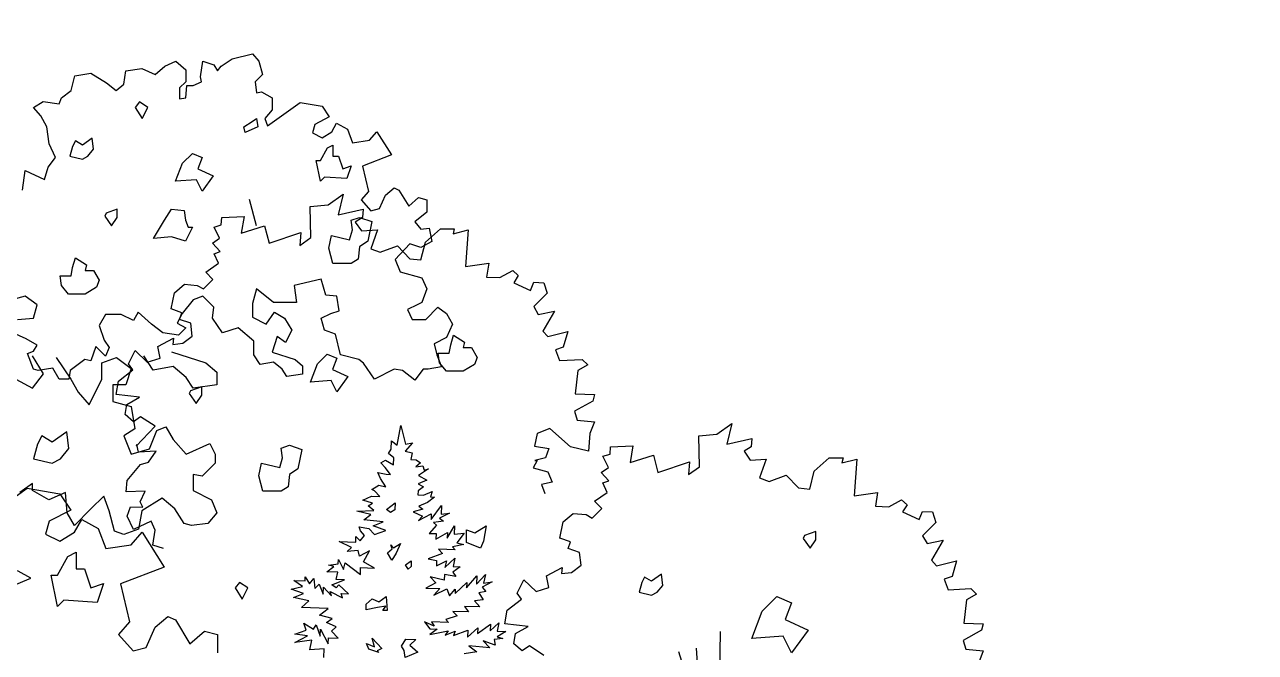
# Model space of a CAD drawing. Header units: inches. Extents: x -11 to 128, y 7 to 56.
# Drawn here: x 67.561 to 68.609, y 22.379 to 22.913 of the extents above; entities that cross this region are included whole.
import ezdxf

# ---------------------------------------------------------------- set-up
doc = ezdxf.new("R2010")
doc.units = ezdxf.units.IN
doc.header["$MEASUREMENT"] = 0
doc.layers.add('CAY', color=94, linetype='Continuous')
doc.layers.add('CAY-3', color=61, linetype='Continuous')
picture_1 = doc.add_image_def('image1.jpg', size_in_pixel=(1680, 1093))

# ---------------------------------------------------------------- blocks, each defined once
blk = doc.blocks.new('A$C76451831')
at = {"layer": 'CAY'}
for p, q in [((4659.2, 1730), (4666, 1767.4)), ((4666, 1767.4), (4675.2, 1732.1)), ((4648.1, 1722.6), (4648.6, 1738.5)), ((4648.6, 1738.5), (4659.2, 1730)), ((4688.4, 1734.4), (4674.7, 1719)), ((4675.2, 1732.1), (4688.4, 1734.4)), ((4642.8, 1714.7), (4648.1, 1722.6)), ((4653, 1706.2), (4642.8, 1714.7)), ((4652.5, 1693), (4653, 1706.2)), ((4674.7, 1719), (4687.7, 1715.8)), ((4687.7, 1715.8), (4685, 1702.8)), ((4628.6, 1696.6), (4636.9, 1701.7)), ((4636.5, 1688.1), (4628.6, 1696.6)), ((4646.4, 1674.6), (4636.5, 1688.1)), ((4636.9, 1701.7), (4652.5, 1693)), ((4685, 1702.8), (4695.4, 1702.4)), ((4703.4, 1696.7), (4694.9, 1688.8)), ((4694.9, 1688.8), (4708.2, 1691.1)), ((4695.4, 1702.4), (4703.4, 1696.7)), ((4718.8, 1685.3), (4699.8, 1672.8)), ((4708.2, 1691.1), (4710.6, 1682.8)), ((4710.6, 1682.8), (4718.8, 1685.3)), ((4627.6, 1667.1), (4622.5, 1678.2)), ((4622.5, 1678.2), (4638.7, 1674.9)), ((4637.9, 1650.9), (4627.6, 1667.1)), ((4638.7, 1674.9), (4646.4, 1674.6)), ((4715.4, 1664.1), (4699.3, 1656.9)), ((4699.8, 1672.8), (4715.4, 1664.1)), ((3864.3, 1582.3), (3957.4, 1648.4)), ((3957.4, 1648.4), (4019.9, 1637.7)), ((4019.9, 1637.7), (4040.5, 1607.1)), ((4611, 1646.4), (4624.4, 1654.1)), ((4616.3, 1643.5), (4611, 1646.4)), ((4626.4, 1632.7), (4616.3, 1643.5)), ((4624.4, 1654.1), (4637.9, 1650.9)), ((4698.8, 1643.4), (4698.5, 1635.7)), ((4698.5, 1635.7), (4708.9, 1635.3)), ((4709.5, 1651.1), (4698.8, 1643.4)), ((4699.3, 1656.9), (4709.5, 1651.1)), ((4708.9, 1635.3), (4725.5, 1642.4)), ((4725.5, 1642.4), (4722.4, 1632.1)), ((4594.4, 1625.7), (4610.5, 1633.3)), ((4612.8, 1620.1), (4594.4, 1625.7)), ((4604.5, 1614.9), (4612.8, 1620.1)), ((4615, 1606.4), (4604.5, 1614.9)), ((4610.5, 1633.3), (4626.4, 1632.7)), ((4716.6, 1621.4), (4700.5, 1614.3)), ((4700.5, 1614.3), (4708, 1608.6)), ((4730.1, 1631.8), (4716.6, 1621.4)), ((4722.4, 1632.1), (4730.1, 1631.8)), ((4723.6, 1589.4), (4743.1, 1615.5)), ((4743.1, 1615.5), (4742.6, 1599.2)), ((4040.5, 1607.1), (3999.3, 1585.8)), ((4047.6, 1565.2), (4061.2, 1589.4)), ((4061.2, 1589.4), (4092.4, 1572.3)), ((4582.8, 1604.8), (4615, 1606.4)), ((4609.3, 1598.9), (4582.8, 1604.8)), ((4595.8, 1588.5), (4609.3, 1598.9)), ((4632.8, 1584.5), (4595.8, 1588.5)), ((4708, 1608.6), (4689.3, 1603.8)), ((4689.3, 1603.8), (4707.5, 1595.4)), ((4699.6, 1587.6), (4724, 1599.9)), ((4707.5, 1595.4), (4699.6, 1587.6)), ((4724, 1599.9), (4723.6, 1589.4)), ((4758.5, 1601.4), (4739.6, 1591.6)), ((4739.6, 1591.6), (4747.1, 1585.9)), ((4742.6, 1599.2), (4758.5, 1601.4)), ((3999.3, 1585.8), (3992.2, 1561.6)), ((4019.9, 1548.1), (4047.6, 1565.2)), ((4092.4, 1572.3), (4106.6, 1533.9)), ((4154.9, 1541), (4175.6, 1565.2)), ((4175.6, 1565.2), (4217.4, 1499.1)), ((4587.2, 1575.6), (4605.7, 1572.3)), ((4589.7, 1567.4), (4587.2, 1575.6)), ((4597.1, 1559), (4589.7, 1567.4)), ((4605.7, 1572.3), (4616.2, 1561)), ((4614, 1577.4), (4632.8, 1584.5)), ((4637.7, 1568.4), (4614, 1577.4)), ((4616.2, 1561), (4637.7, 1568.4)), ((4733.7, 1578.2), (4720, 1562.8)), ((4747.1, 1585.9), (4728.4, 1583.8)), ((4728.4, 1583.8), (4733.7, 1578.2)), ((4732.8, 1552), (4754.5, 1564.3)), ((4754.1, 1553.5), (4768.1, 1577)), ((4754.5, 1564.3), (4754.1, 1553.5)), ((4768.1, 1577), (4767.5, 1561.2)), ((3992.2, 1561.6), (4019.9, 1548.1)), ((4106.6, 1533.9), (4154.9, 1541)), ((4572.7, 1536.2), (4549.1, 1547.5)), ((4549.1, 1547.5), (4580.8, 1546.4)), ((4580.8, 1546.4), (4581.1, 1557.2)), ((4581.1, 1557.2), (4589, 1548.8)), ((4589, 1548.8), (4597.1, 1559)), ((4720, 1562.8), (4733.1, 1562.4)), ((4733.1, 1562.4), (4732.8, 1552)), ((4785.9, 1541.9), (4764.4, 1537.2)), ((4767.5, 1561.2), (4786.6, 1563.2)), ((4786.6, 1563.2), (4772.4, 1545.1)), ((4772.4, 1545.1), (4785.9, 1541.9)), ((4564.3, 1528.4), (4572.7, 1536.2)), ((4585.6, 1530.3), (4564.3, 1528.4)), ((4588, 1519.4), (4585.6, 1530.3)), ((4606.9, 1529.6), (4588, 1519.4)), ((4595.3, 1508.7), (4606.9, 1529.6)), ((4745, 1524.8), (4718.3, 1514.8)), ((4769.2, 1531.6), (4737.5, 1532.7)), ((4737.5, 1532.7), (4745, 1524.8)), ((4764.4, 1537.2), (4769.2, 1531.6)), ((4217.4, 1499.1), (4134.9, 1467.3)), ((4525.8, 1489.8), (4539.3, 1499.8)), ((4528.9, 1502.9), (4547.6, 1504.9)), ((4539.3, 1499.8), (4528.9, 1502.9)), ((4547.6, 1504.9), (4547.9, 1513.1)), ((4547.9, 1513.1), (4557.6, 1494.1)), ((4557.6, 1494.1), (4560.8, 1507.2)), ((4560.8, 1507.2), (4589.5, 1484.9)), ((4589.5, 1484.9), (4589.9, 1498)), ((4589.9, 1498), (4616.2, 1497.1)), ((4616.2, 1497.1), (4595.3, 1508.7)), ((4718.3, 1514.8), (4734.1, 1511.6)), ((4734.1, 1511.6), (4733.7, 1501.1)), ((4733.7, 1501.1), (4752.6, 1510.9)), ((4749.5, 1497.9), (4768.7, 1515.8)), ((4752.6, 1510.9), (4749.5, 1497.9)), ((4779, 1499.6), (4765, 1489.2)), ((4768.7, 1515.8), (4765.4, 1500)), ((4765.4, 1500), (4779, 1499.6)), ((4463.6, 1473.4), (4484.8, 1472.7)), ((4479.5, 1462), (4463.6, 1473.4)), ((4484.8, 1472.7), (4485.1, 1480.4)), ((4485.1, 1480.4), (4492.8, 1466.9)), ((4492.8, 1466.9), (4501.3, 1477.1)), ((4501.3, 1477.1), (4503.4, 1458.4)), ((4547, 1489.1), (4525.8, 1489.8)), ((4535.3, 1465.5), (4559.7, 1475)), ((4543.8, 1475.6), (4547, 1489.1)), ((4559.7, 1475), (4543.8, 1475.6)), ((4722.1, 1480.2), (4732.6, 1469)), ((4748.6, 1473.9), (4722.1, 1480.2)), ((4749, 1484.7), (4748.6, 1473.9)), ((4770.2, 1481.3), (4749, 1484.7)), ((4765, 1489.2), (4770.2, 1481.3)), ((4790.7, 1459.3), (4810.1, 1482.6)), ((4809.5, 1466.3), (4826.5, 1484.8)), ((4810.1, 1482.6), (4809.5, 1466.3)), ((4839.1, 1470.7), (4820.2, 1461)), ((4826.5, 1484.8), (4823.2, 1468.6)), ((4823.2, 1468.6), (4839.1, 1470.7)), ((4134.9, 1467.3), (4152, 1395.3)), ((4458, 1457.3), (4479.5, 1462)), ((4481.7, 1448.7), (4458, 1457.3)), ((4462.4, 1441.3), (4481.7, 1448.7)), ((4503.4, 1458.4), (4511.4, 1466.3)), ((4511.4, 1466.3), (4518.8, 1447.4)), ((4518.8, 1447.4), (4519.3, 1460.6)), ((4519.3, 1460.6), (4534.6, 1444.2)), ((4534.6, 1444.2), (4532.2, 1452.4)), ((4532.2, 1452.4), (4555.8, 1440.7)), ((4543.3, 1459.7), (4535.3, 1465.5)), ((4548.9, 1465), (4543.3, 1459.7)), ((4566.9, 1448.5), (4548.9, 1465)), ((4555.8, 1440.7), (4553.3, 1449)), ((4553.3, 1449), (4566.9, 1448.5)), ((4732.6, 1469), (4713.7, 1459.2)), ((4713.7, 1459.2), (4740.4, 1458.3)), ((4740.4, 1458.3), (4729, 1445.5)), ((4729, 1445.5), (4753.5, 1457.8)), ((4753.5, 1457.8), (4758.5, 1444.5)), ((4758.5, 1444.5), (4769.3, 1457.3)), ((4769, 1449.1), (4791.1, 1469.7)), ((4769.3, 1457.3), (4769, 1449.1)), ((4791.1, 1469.7), (4790.7, 1459.3)), ((4827.6, 1452.5), (4814.4, 1450.3)), ((4814.4, 1450.3), (4822.1, 1436.9)), ((4820.2, 1461), (4827.6, 1452.5)), ((4491.7, 1434.8), (4462.4, 1441.3)), ((4478.1, 1422.1), (4491.7, 1434.8)), ((4786.8, 1424.5), (4794.5, 1413.8)), ((4816.2, 1423.5), (4786.8, 1424.5)), ((4822.1, 1436.9), (4805.7, 1434.7)), ((4805.7, 1434.7), (4816.2, 1423.5)), ((4200.3, 1384.7), (4224.5, 1405.3)), ((4224.5, 1405.3), (4238.7, 1398.8)), ((4528.3, 1420.4), (4478.1, 1422.1)), ((4512, 1407.8), (4528.3, 1420.4)), ((4535.8, 1401.5), (4512, 1407.8)), ((4525.1, 1393.7), (4535.8, 1401.5)), ((4773, 1406.4), (4751.5, 1399.4)), ((4794.5, 1413.8), (4765.1, 1414.8)), ((4765.1, 1414.8), (4773, 1406.4)), ((4152, 1395.3), (4130.8, 1371.1)), ((4183.2, 1346.3), (4200.3, 1384.7)), ((4238.7, 1398.8), (4266.4, 1353.4)), ((4266.4, 1353.4), (4294.1, 1377.6)), ((4294.1, 1377.6), (4318.3, 1371.1)), ((4465.5, 1371.8), (4487, 1379.2)), ((4487, 1379.2), (4482, 1392.5)), ((4482, 1392.5), (4500.7, 1381.4)), ((4500.7, 1381.4), (4505.9, 1389.4)), ((4505.9, 1389.4), (4513.4, 1367.9)), ((4513.4, 1367.9), (4513.8, 1381)), ((4513.8, 1381), (4528.7, 1353.7)), ((4543.4, 1385.4), (4525.1, 1393.7)), ((4535, 1377.5), (4543.4, 1385.4)), ((4547.7, 1363.9), (4535, 1377.5)), ((4711.4, 1395.4), (4721.4, 1381.9)), ((4729.7, 1386.6), (4711.4, 1395.4)), ((4735, 1381.4), (4721, 1371)), ((4721, 1371), (4756.1, 1378)), ((4721.4, 1381.9), (4735, 1381.4)), ((4724.6, 1394.9), (4729.7, 1386.6)), ((4756.7, 1393.8), (4724.6, 1394.9)), ((4756.1, 1378), (4750.4, 1370)), ((4750.4, 1370), (4769.3, 1377.5)), ((4751.5, 1399.4), (4756.7, 1393.8)), ((4766.3, 1369.4), (4793.3, 1379.4)), ((4769.3, 1377.5), (4766.3, 1369.4)), ((4792.9, 1365.8), (4812.1, 1383.7)), ((4793.3, 1379.4), (4792.9, 1365.8)), ((4811.7, 1373.3), (4836.3, 1391)), ((4812.1, 1383.7), (4811.7, 1373.3)), ((4835.9, 1377.9), (4852.3, 1393.2)), ((4836.3, 1391), (4835.9, 1377.9)), ((4852.3, 1393.2), (4849, 1377.4)), ((4849, 1377.4), (4865.3, 1376.9)), ((4130.8, 1371.1), (4158.5, 1339.9)), ((4318.3, 1371.1), (4318.3, 1336.3)), ((4464.9, 1355.9), (4489.4, 1368.7)), ((4497.2, 1360.3), (4464.9, 1355.9)), ((4489.4, 1368.7), (4465.5, 1371.8)), ((4493.9, 1341.8), (4497.2, 1360.3)), ((4528.7, 1353.7), (4529.1, 1364.6)), ((4529.1, 1364.6), (4547.7, 1363.9)), ((4822.1, 1359.3), (4834.8, 1345.7)), ((4845.4, 1350.8), (4822.1, 1359.3)), ((4859.4, 1363.5), (4843.5, 1361.3)), ((4843.5, 1361.3), (4845.4, 1350.8)), ((4865.3, 1376.9), (4848.6, 1366.6)), ((4848.6, 1366.6), (4859.4, 1363.5)), ((4158.5, 1339.9), (4183.2, 1346.3)), ((4520.7, 1343.6), (4493.9, 1341.8)), ((4520.1, 1327.3), (4520.7, 1343.6)), ((4810.5, 1338.4), (4786.3, 1334.3)), ((4834.8, 1345.7), (4795, 1349.9)), ((4795, 1349.9), (4810.5, 1338.4))]:
    blk.add_line(p, q, dxfattribs=at)
for points in [[(4216, 1534.3), (4196, 1540.6), (4200.2, 1569.1), (4192.8, 1586), (4159, 1570.1), (4147.4, 1595.5), (4153.8, 1613.4), (4177, 1612.3), (4171.7, 1622.9), (4181.2, 1642.9), (4145.3, 1641.9), (4147.4, 1663), (4172.8, 1693.5), (4187.5, 1697.8), (4202.3, 1718.9), (4168.5, 1716.7), (4165.4, 1731.5), (4164.3, 1728.3), (4200.2, 1766.3), (4172.8, 1784.2), (4159, 1774.7), (4143.2, 1788.5), (4146.4, 1807.4), (4170.6, 1821.2), (4126.4, 1826.4), (4130.6, 1851.7), (4158, 1872.8), (4149.6, 1884.4), (4162.2, 1909.7), (4185.4, 1887.6), (4209.7, 1895), (4205.5, 1917.1), (4235, 1933), (4233.9, 1921.4), (4252.9, 1923.5), (4270.8, 1937.2), (4267.7, 1961.4), (4246.6, 1968.8), (4250.8, 1981.5), (4230.8, 1988.9), (4237.1, 2019.4), (4256.1, 2035.3), (4280.3, 2033.1), (4291.9, 2026.8), (4309.9, 2044.7), (4296.2, 2058.5), (4320.4, 2075.3), (4312, 2093.3), (4323.6, 2097.5), (4308.8, 2113.3), (4322.5, 2122.8), (4312, 2143.9), (4325.7, 2148.1), (4326.7, 2161.8), (4368.9, 2163.9), (4363.7, 2132.3), (4408, 2146), (4416.4, 2113.3), (4476.5, 2133.3), (4474.4, 2109.1), (4495.5, 2123.9), (4494.4, 2182.9), (4528.2, 2186.1), (4556.7, 2206.1), (4547.2, 2167.1), (4594.6, 2177.6), (4593.6, 2161.8), (4579.9, 2153.4), (4591.5, 2136.5), (4622.1, 2138.6), (4609.4, 2102.8), (4627.3, 2096.4), (4660, 2108), (4683.2, 2083.8), (4704.3, 2081.7), (4712.8, 2115.4), (4741.2, 2140.7), (4767.6, 2140.7), (4765.5, 2131.2), (4794, 2138.6), (4788.7, 2069), (4833, 2075.3), (4828.8, 2049), (4854.1, 2047.9), (4878.3, 2061.6), (4888.9, 2052.1), (4880.5, 2038.4), (4912.1, 2023.7), (4918.4, 2039.5), (4937.4, 2038.4), (4943.7, 2018.4), (4918.4, 1993.1), (4926.9, 1978.3), (4957.4, 1984.6), (4935.3, 1946.7), (4944.8, 1936.1), (4982.8, 1945.6), (4974.3, 1916.1), (4959.6, 1910.8), (4966.9, 1890.8), (5010.2, 1892.9), (5020.7, 1882.3), (5001.7, 1871.8), (4996.5, 1827.5), (5033.4, 1826.4), (5030.2, 1813.8), (4995.4, 1794.8), (5000.7, 1777.9), (5033.4, 1774.7), (5024.9, 1752.6), (5021.8, 1718.9), (4988, 1727.3), (4949, 1762.1), (4924.8, 1752.6), (4919.5, 1728.3), (4946.9, 1724.1), (4940.6, 1706.2), (4920.5, 1700.9), (4924.8, 1700.9), (4917.4, 1687.2), (4944.8, 1679.8), (4953.2, 1659.8), (4933.2, 1655.6), (4939.5, 1638.7)], [(4937.4, 1331.5), (4910, 1349.5), (4896.3, 1340), (4880.4, 1353.7), (4883.6, 1372.7), (4907.9, 1386.4), (4863.6, 1391.6), (4867.8, 1417), (4895.2, 1438.1), (4886.8, 1449.7), (4899.4, 1475), (4922.6, 1452.8), (4946.9, 1460.2), (4942.7, 1482.3), (4972.2, 1498.2), (4971.1, 1486.6), (4990.1, 1488.7), (5008, 1502.4), (5004.9, 1526.6), (4983.8, 1534), (4988, 1546.7), (4968, 1554.1), (4974.3, 1584.7), (4993.3, 1600.5), (5017.5, 1598.4), (5029.1, 1592), (5047.1, 1610), (5033.4, 1623.7), (5057.6, 1640.6), (5049.2, 1658.5), (5060.8, 1662.7), (5046, 1678.5), (5059.7, 1688), (5049.2, 1709.1), (5062.9, 1713.3), (5063.9, 1727), (5106.1, 1729.1), (5100.9, 1697.5), (5145.2, 1711.2), (5153.6, 1678.5), (5213.7, 1698.6), (5211.6, 1674.3), (5232.7, 1689.1), (5231.6, 1748.1), (5265.4, 1751.3), (5293.9, 1771.3), (5284.4, 1732.3), (5331.8, 1742.9), (5330.8, 1727), (5317.1, 1718.6), (5328.7, 1701.7), (5359.3, 1703.8), (5346.6, 1668), (5364.5, 1661.6), (5397.2, 1673.2), (5420.4, 1649), (5441.5, 1646.9), (5450, 1680.6), (5478.4, 1705.9), (5504.8, 1705.9), (5502.7, 1696.5), (5531.2, 1703.8), (5525.9, 1634.2), (5570.2, 1640.6), (5566, 1614.2), (5591.3, 1613.1), (5615.5, 1626.8), (5626.1, 1617.3), (5617.7, 1603.6), (5649.3, 1588.9), (5655.6, 1604.7), (5674.6, 1603.6), (5680.9, 1583.6), (5655.6, 1558.3), (5664.1, 1543.5), (5694.7, 1549.8), (5672.5, 1511.9), (5682, 1501.3), (5720, 1510.8), (5711.5, 1481.3), (5696.8, 1476), (5704.1, 1456), (5747.4, 1458.1), (5757.9, 1447.5), (5738.9, 1437), (5733.7, 1392.7), (5770.6, 1391.6), (5767.4, 1379), (5732.6, 1360), (5737.9, 1343.1), (5770.6, 1340), (5762.2, 1317.8)], [(4680, 1494.9), (4675.3, 1503.2), (4686, 1511), (4685.6, 1500.1), (4680, 1494.9)], [(5271.7, 1376.9), (5269.6, 1256.6), (5264.3, 1187)], [(5192.6, 1338.9), (5231.6, 1214.5)], [(5226.4, 1345.2), (5228.5, 1307.3), (5214.8, 1274.6)]]:
    blk.add_lwpolyline(points, dxfattribs=at)
for points in [[(4784.5, 1915.2), (4800.4, 1915.2), (4810.9, 1896.7), (4805.6, 1883.5), (4784.5, 1870.3), (4752.8, 1870.3), (4739.6, 1886.1), (4737, 1904.6), (4758.1, 1904.6), (4760.8, 1920.5), (4766, 1939), (4787.2, 1925.7)], [(4507.9, 1884.3), (4526.4, 1902.8), (4544.9, 1894.9), (4536.9, 1873.7), (4566, 1860.5), (4544.9, 1831.5), (4534.3, 1852.6), (4494.7, 1850)], [(4267.5, 1833.2), (4264.9, 1827.9), (4278.1, 1809.4), (4288.7, 1825.2), (4288.7, 1841.1)], [(4396.9, 1672), (4402.2, 1695.8), (4436.5, 1687.9), (4441.8, 1706.3), (4439.1, 1724.8), (4455, 1730.1), (4478.7, 1722.2), (4470.8, 1685.2), (4455, 1674.7), (4452.3, 1650.9), (4439.1, 1643), (4404.8, 1643)], [(4639.1, 1608.3), (4655.4, 1620.8), (4655, 1607.7), (4646.6, 1602.6)], [(4791, 1545.5), (4791, 1569.3), (4806.8, 1564), (4827.9, 1577.2), (4822.7, 1548.1), (4817.4, 1534.9)], [(5431.9, 1558.7), (5429.3, 1553.4), (5442.5, 1535), (5453, 1550.8), (5453, 1566.7)], [(4641.2, 1525.7), (4649.6, 1533.5), (4647.2, 1541.3), (4652.4, 1535.7), (4665.8, 1543.4), (4657.5, 1525.1), (4648.9, 1512.3)], [(4035, 1519.2), (4050.8, 1527.2), (4050.8, 1495.5), (4066.6, 1495.5), (4078.5, 1459.8), (4102.3, 1467.8), (4090.4, 1432.1), (4027.1, 1436.1), (4015.2, 1424.2), (4003.3, 1483.6), (4015.2, 1483.6)], [(5162.8, 1464.3), (5160.2, 1485.4), (5141.7, 1472.2), (5128.5, 1480.1), (5123.3, 1469.6), (5118, 1451.1), (5141.7, 1445.8), (5152.3, 1451.1)], [(4376, 1459.3), (4360.2, 1469.9), (4352.3, 1459.3), (4365.5, 1438.2)], [(4640.1, 1416.5), (4632.4, 1416.7), (4637.7, 1424.7), (4621.8, 1422.5), (4600.3, 1417.9), (4600.7, 1428.7), (4611.9, 1438.8), (4624.8, 1432.9), (4638.3, 1443.3)], [(5351.5, 1415.3), (5379.2, 1443), (5406.9, 1431.1), (5395, 1399.4), (5438.6, 1379.6), (5406.9, 1336.1), (5391, 1367.8), (5331.7, 1363.8)], [(4624.2, 1337.2), (4605.8, 1343.3), (4600.8, 1353.9), (4616.4, 1347.9), (4611.6, 1364.4), (4629.9, 1344.7), (4621.6, 1340)], [(4672.4, 1341), (4667.2, 1348.9), (4675.4, 1362.2), (4694.4, 1361.5), (4683.1, 1351), (4698.5, 1337.4), (4674.2, 1327.3)]]:
    blk.add_lwpolyline(points, close=True, dxfattribs=at)
at = {"layer": 'CAY-3'}
for p, q in [((6577.4, 899), (6564.2, 949.2)), ((6416.3, 659.8), (6481.8, 639.1)), ((6173.4, 618.5), (6152.8, 652.7)), ((6197.6, 649.2), (6225.3, 607.9)), ((6284.2, 639.1), (6312, 649.2)), ((6284.2, 607.9), (6284.2, 639.1)), ((6312, 649.2), (6339.7, 628.5)), ((6381.5, 625), (6363.8, 652.7)), ((6419.3, 632.1), (6381.5, 625)), ((6444, 611.4), (6419.3, 632.1)), ((6481.8, 639.1), (6502.4, 621.4)), ((6121.5, 607.9), (6152.8, 590.8)), ((6152.8, 590.8), (6173.4, 618.5)), ((6225.3, 607.9), (6239.4, 583.7)), ((6260.1, 559.5), (6284.2, 607.9)), ((6339.7, 628.5), (6329.6, 597.3)), ((6457.6, 590.8), (6444, 611.4)), ((6502.4, 621.4), (6502.4, 597.3)), ((6239.4, 583.7), (6260.1, 559.5)), ((6304.9, 597.3), (6304.9, 566)), ((6329.6, 597.3), (6304.9, 597.3)), ((6502.4, 597.3), (6457.6, 590.8)), ((6304.9, 566), (6339.7, 556)), ((6339.7, 556), (6346.7, 514.1)), ((6346.7, 514.1), (6326.1, 500.5)), ((6388.6, 510.6), (6405.7, 517.6)), ((6405.7, 517.6), (6419.3, 493.4)), ((6326.1, 500.5), (6339.7, 465.7)), ((6374.5, 476.3), (6388.6, 510.6)), ((6419.3, 493.4), (6444, 465.7)), ((6339.7, 465.7), (6374.5, 476.3)), ((6444, 465.7), (6488.8, 486.4)), ((6488.8, 486.4), (6499.5, 465.7)), ((6499.5, 448.6), (6474.7, 424.4)), ((6499.5, 465.7), (6499.5, 448.6)), ((6457.6, 427.4), (6457.6, 396.7)), ((6474.7, 424.4), (6457.6, 427.4)), ((6152.8, 410.3), (6128.6, 393.2)), ((6152.8, 396.7), (6152.8, 410.3)), ((6184, 379), (6152.8, 396.7)), ((6215.3, 393.2), (6184, 379)), ((6218.8, 354.8), (6215.3, 393.2)), ((6287.8, 386.1), (6263.6, 361.9)), ((6298.4, 358.4), (6287.8, 386.1)), ((6398.6, 382.6), (6360.3, 358.4)), ((6422.8, 361.9), (6398.6, 382.6)), ((6457.6, 396.7), (6492.4, 379)), ((6492.4, 379), (6502.4, 354.8)), ((6232.4, 330.6), (6218.8, 354.8)), ((6263.6, 361.9), (6232.4, 330.6)), ((6308.4, 320), (6298.4, 358.4)), ((6360.3, 358.4), (6353.8, 323.6)), ((6440.5, 334.2), (6422.8, 361.9)), ((6502.4, 354.8), (6485.3, 334.2)), ((6454.1, 330.6), (6440.5, 334.2)), ((6485.3, 334.2), (6454.1, 330.6)), ((6326.1, 313.5), (6308.4, 320)), ((6353.8, 323.6), (6326.1, 313.5))]:
    blk.add_line(p, q, dxfattribs=at)
for points in [[(6124.5, 721.6), (6154.8, 724), (6161.9, 749.1), (6138.7, 765.3), (6087.6, 751.5)], [(6134, 966.6), (6138.7, 1003.6), (6175.6, 987), (6182.3, 1010.2), (6196.5, 1028.7), (6184.7, 1054.3), (6180.3, 1086.5), (6168.5, 1107.4), (6154.8, 1123.5), (6173.3, 1134.9), (6203.1, 1130.6), (6207.9, 1142), (6226.3, 1155.7), (6233.4, 1183.7), (6263.3, 1188.4), (6293.2, 1169.9), (6311.6, 1155.7), (6325.8, 1167.5), (6330.1, 1192.7), (6360.4, 1197.4), (6385.5, 1186), (6404, 1202.1), (6424.8, 1211.2), (6443.3, 1195.1), (6443.3, 1171.9), (6431.9, 1160.5), (6431.9, 1139.6), (6443.3, 1142), (6445.7, 1165.2), (6457.5, 1165.2), (6473.6, 1171.9), (6471.2, 1181.3), (6475.9, 1211.2), (6496.4, 1204.5), (6503.5, 1192.7), (6510.5, 1202.1), (6531.4, 1215.9), (6570.3, 1225.3), (6582.1, 1211.2), (6589.1, 1186), (6575, 1171.9), (6577.4, 1151.4), (6586.8, 1153.4), (6607.6, 1142), (6607.6, 1118.8), (6593.5, 1102.7), (6598.2, 1088.9), (6660.3, 1132.9), (6702, 1125.9), (6715.7, 1105.4), (6688.2, 1091.2), (6683.5, 1075.1), (6702, 1066.1), (6720.4, 1077.5), (6729.5, 1093.6), (6750.3, 1082.2), (6759.7, 1056.6), (6792, 1061.4), (6805.7, 1077.5), (6833.6, 1033.4), (6778.6, 1012.2), (6790, 964.2), (6775.9, 948.1), (6794.3, 927.3), (6810.8, 931.6), (6822.2, 957.2), (6838.4, 970.9), (6847.8, 966.6), (6866.3, 936.3), (6884.7, 952.4), (6900.9, 948.1), (6900.9, 924.9), (6877.7, 906.4), (6889.1, 892.7), (6905.2, 894.6), (6909.9, 869.5), (6889.1, 857.7), (6868.2, 864.7), (6840.7, 834.9), (6849.8, 811.7), (6891.4, 800.2), (6900.9, 779.4), (6891.4, 753.8), (6882.4, 749.1), (6863.9, 740.1), (6872.9, 721.6), (6898.5, 721.6), (6921.7, 744.4), (6937.8, 733), (6949.2, 712.2), (6937.8, 687), (6914.6, 675.2), (6919.3, 654.4), (6928.4, 631.5), (6903.2, 626.8), (6893.8, 626.8), (6877.7, 606), (6854.5, 624.5), (6838.4, 626.8), (6801.4, 608.3), (6780.6, 638.2), (6771.5, 645.3), (6736.9, 654.4), (6727.5, 693.7), (6706.7, 700.8), (6700, 724), (6718.5, 733), (6734.6, 737.7), (6729.9, 765.3), (6709, 767.6), (6700, 797.9), (6648.9, 786.1), (6653.6, 753.8), (6609.6, 753.8), (6577.4, 779.4), (6570.3, 751.5), (6570.3, 725.9), (6595.8, 712.2), (6611.9, 735.4), (6630.4, 724), (6644.6, 700.8), (6632.8, 677.6), (6616.7, 689), (6607.6, 659.1), (6651.2, 645.3), (6665, 633.5), (6665, 617.4), (6635.1, 613.1), (6626.1, 626.8), (6609.6, 640.6), (6584.4, 635.9), (6572.6, 654.4), (6572.6, 679.9), (6542.8, 705.5), (6512.9, 696), (6494.4, 724), (6496.4, 744.4), (6475.9, 765.3), (6457.5, 758.6), (6436.6, 733), (6427.2, 714.5), (6443.3, 705.5), (6429.6, 691.3), (6399.7, 696), (6378.8, 712.2), (6353.3, 735.4), (6344.3, 719.2), (6321.1, 730.6), (6291.2, 730.6), (6279.4, 709.8), (6288.8, 682.3), (6297.9, 668.5), (6291.2, 652), (6279.4, 663.8), (6272.8, 670.4), (6263.3, 643), (6251.9, 645.3), (6224, 624.5), (6221.6, 608.3), (6203.1, 608.3), (6191.7, 629.2), (6163.8, 624.5), (6154.8, 626.8), (6143.4, 656.7), (6154.8, 661.4), (6161.9, 672.8), (6141, 684.6), (6115.5, 696)]]:
    blk.add_lwpolyline(points, dxfattribs=at)
for points in [[(6371.5, 1123.4), (6355.7, 1134), (6347.8, 1123.4), (6361, 1102.3)], [(6569.5, 1097), (6577.4, 1102.3), (6580, 1086.5), (6556.3, 1075.9), (6553.6, 1086.5)], [(6268.6, 1044.2), (6266, 1065.3), (6247.5, 1052.1), (6234.3, 1060.1), (6229, 1049.5), (6223.7, 1031), (6247.5, 1025.7), (6258, 1031)], [(6712, 1046.9), (6722.6, 1052.1), (6722.6, 1031), (6733.1, 1031), (6741, 1007.2), (6756.9, 1012.5), (6748.9, 988.8), (6706.7, 991.4), (6698.8, 983.5), (6690.9, 1023.1), (6698.8, 1023.1)], [(6437.5, 1017.8), (6456, 1036.3), (6474.5, 1028.4), (6466.5, 1007.2), (6495.6, 994), (6474.5, 965), (6463.9, 986.1), (6424.3, 983.5)], [(6292.4, 922.8), (6289.7, 917.5), (6302.9, 899), (6313.5, 914.8), (6313.5, 930.7)], [(6403.2, 909.6), (6416.4, 930.7), (6440.2, 928), (6442.8, 909.6), (6448.1, 896.4), (6456, 896.4), (6442.8, 870), (6416.4, 877.9), (6382.1, 875.2)], [(6714.6, 856.8), (6719.9, 880.5), (6754.2, 872.6), (6759.5, 891.1), (6756.9, 909.6), (6772.7, 914.8), (6796.5, 906.9), (6788.5, 870), (6772.7, 859.4), (6770.1, 835.6), (6756.9, 827.7), (6722.6, 827.7)], [(6252.8, 814.5), (6268.6, 814.5), (6279.2, 796), (6273.9, 782.8), (6252.8, 769.6), (6221.1, 769.6), (6207.9, 785.5), (6205.3, 803.9), (6226.4, 803.9), (6229, 819.8), (6234.3, 838.3), (6255.4, 825.1)], [(6222, 476.6), (6218.1, 508.3), (6190.4, 488.5), (6170.6, 500.4), (6162.6, 484.6), (6154.7, 456.8), (6190.4, 448.9), (6206.2, 456.8)], [(6125.5, 244), (6097.8, 251.1), (6059.5, 240.5), (6059.5, 219.9), (6076.6, 209.2), (6070.1, 175), (6094.3, 178), (6104.3, 212.8), (6114.9, 216.3), (6149.7, 230.5)]]:
    blk.add_lwpolyline(points, close=True, dxfattribs=at)

msp = doc.modelspace()

# ---------------------------------------------------------------- block references
at = {"layer": 'CAY', "xscale": 0.0004489089019145984, "yscale": 0.0004489089019145984, "zscale": 0.0004489089019145984}
for p in [(64.8058, 22.3382), (65.7867, 21.7783)]:
    msp.add_blockref('A$C76451831', p, dxfattribs=at)

# ---------------------------------------------------------------- pictures from other files: only their frames are drawn
image = msp.add_image(picture_1, insert=(12.4966, 7.3772), size_in_units=(74.4025, 48.4059))
image.dxf.flags = 6

doc.saveas('drawing.dxf')
